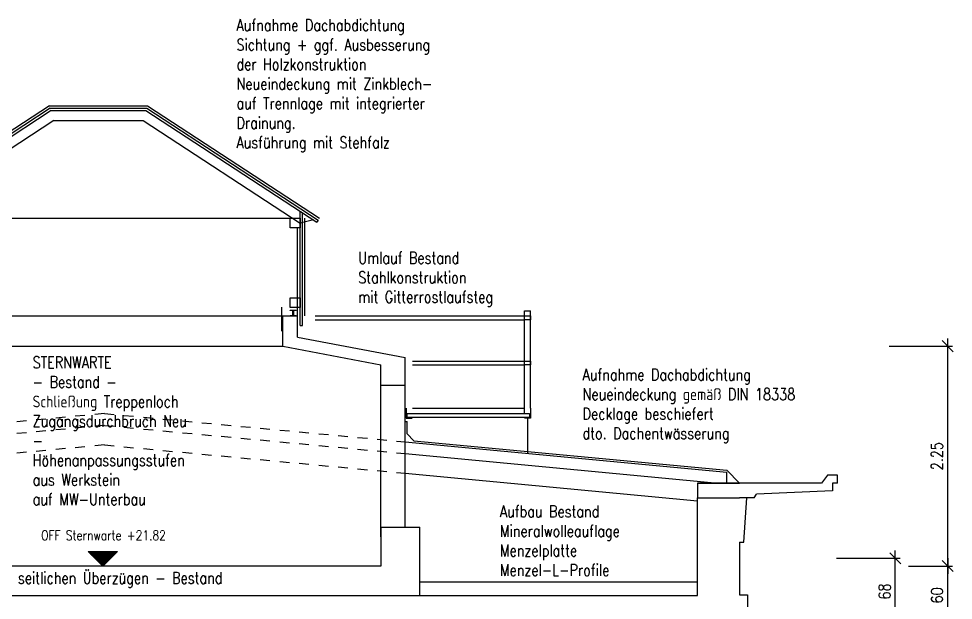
# Model space of a CAD drawing. Header units: metres. Extents: x -3551 to -3365, y -115 to 134.
# Drawn here: x -3506.52 to -3496.96, y 125.75 to 131.7 of the extents above; entities that cross this region are included whole.
import ezdxf
from ezdxf.enums import TextEntityAlignment as Align

# ---------------------------------------------------------------- set-up
doc = ezdxf.new("R2010")
doc.units = ezdxf.units.M
doc.header["$LTSCALE"] = 0.01
doc.linetypes.add('STRICHLINIE', pattern=[0.75, 0.5, -0.25])
doc.layers.get('0').update_dxf_attribs({"linetype": 'CONTINUOUS'})
for name, color, linetype in [('A_ansicht', 9, 'CONTINUOUS'), ('A_bemaßung', 7, 'CONTINUOUS'), ('A_text', 2, 'CONTINUOUS'), ('A_wände', 6, 'CONTINUOUS'), ('CKMA0002', 7, 'CONTINUOUS')]:
    doc.layers.add(name, color=color, linetype=linetype)
doc.styles.add('SIMPLEX', font='simplex.shx', dxfattribs={"width": 0.8, "height": 0.1})
doc.styles.add('SIMPLEXD', font='SIMPLEXD.shx', dxfattribs={"width": 0.8, "height": 0.12})
doc.dimstyles.new('DIN', dxfattribs={"dimtxt": 0.03, "dimasz": 0.08, "dimexe": 0.05, "dimexo": 0.244839, "dimgap": 0.05, "dimtad": 1, "dimdec": 4, "dimrnd": 0.0025, "dimzin": 0, "dimdsep": 46, "dimtxsty": 'SIMPLEXD', "dimblk": 'DIMCROSS', "dimblk1": 'DIMCROSS', "dimblk2": 'DIMCROSS', "dimsah": 1, "dimcen": 2.5, "dimdle": 0.04, "dimclrd": 252, "dimclre": 252, "dimclrt": 252, "dimadec": 0, "dimazin": 0, "dimtfac": 1, "dimtdec": 4, "dimtix": 1, "dimtmove": 2, "dimatfit": 3, "dimldrblk": 'DIMCROSS', "dimfxl": 1, "dimtvp": 1, "dimtolj": 1, "dimtzin": 0, "dimarcsym": 0})

# ---------------------------------------------------------------- blocks, each defined once
blk = doc.blocks.new('G2_1')
at = {"layer": 'A_bemaßung', "color": 7, "linetype": 'Continuous'}
for points in [[(0, 0), (-0.15, 0.15), (0.15, 0.15), (0, 0)], [(-0.14, 0.14), (-0.14, 0.15)], [(-0.13, 0.13), (-0.13, 0.15)], [(-0.12, 0.12), (-0.12, 0.15)], [(-0.11, 0.11), (-0.11, 0.15)], [(-0.1, 0.1), (-0.1, 0.15)], [(-0.09, 0.09), (-0.09, 0.15)], [(-0.08, 0.08), (-0.08, 0.15)], [(-0.07, 0.07), (-0.07, 0.15)], [(-0.06, 0.06), (-0.06, 0.15)], [(-0.05, 0.05), (-0.05, 0.15)], [(-0.04, 0.04), (-0.04, 0.15)], [(-0.03, 0.03), (-0.03, 0.15)], [(-0.02, 0.02), (-0.02, 0.15)], [(-0.01, 0.01), (-0.01, 0.15)], [(0, 0), (0, 0.15)], [(0.01, 0.01), (0.01, 0.15)], [(0.02, 0.02), (0.02, 0.15)], [(0.03, 0.03), (0.03, 0.15)], [(0.04, 0.04), (0.04, 0.15)], [(0.05, 0.05), (0.05, 0.15)], [(0.06, 0.06), (0.06, 0.15)], [(0.07, 0.07), (0.07, 0.15)], [(0.08, 0.08), (0.08, 0.15)], [(0.09, 0.09), (0.09, 0.15)], [(0.1, 0.1), (0.1, 0.15)], [(0.11, 0.11), (0.11, 0.15)], [(0.12, 0.12), (0.12, 0.15)], [(0.13, 0.13), (0.13, 0.15)], [(0.14, 0.14), (0.14, 0.15)]]:
    blk.add_lwpolyline(points, dxfattribs=at)
blk = doc.blocks.new('DIMCROSS')
at = {"color": 0, "linetype": 'ByBlock'}
blk.add_line((-1, 0), (1, 0), dxfattribs=at)
at = {"linetype": 'ByBlock'}
blk.add_line((-0.707107, -0.707107), (0.707107, 0.707107), dxfattribs=at)
blk = doc.blocks.new('*D13')
at = {"layer": 'CKMA0002', "color": 1, "lineweight": -2, "transparency": 16777216}
for p, q in [((-3515.8068, 126.1801), (-3516.4568, 126.1801)), ((-3516.4068, 122.4401), (-3516.4068, 126.1001))]:
    blk.add_line(p, q, dxfattribs=at)
at = {"layer": 'CKMA0002', "color": 1, "lineweight": -2, "transparency": 16777216, "xscale": 0.08, "yscale": 0.08, "zscale": 0.08}
for p, rotation in [((-3516.4068, 126.1801), 90), ((-3516.4068, 122.3601), 270)]:
    blk.add_blockref('DIMCROSS', p, dxfattribs=dict(at, rotation=rotation))
at = {"layer": 'CKMA0002', "color": 3, "transparency": 16777216, "insert": (-3516.5168, 124.2701), "char_height": 0.12, "attachment_point": 5, "rotation": 90, "style": 'SIMPLEXD'}
blk.add_mtext('\\A1;3.82{\\A1\\H0.7x\\S;}', dxfattribs=at)
blk = doc.blocks.new('*D78')
at = {"layer": 'CKMA0002', "color": 1, "lineweight": -2, "transparency": 16777216}
for p, q in [((-3497.4178, 126.1001), (-3496.9678, 126.1001)), ((-3497.0178, 125.5801), (-3497.0178, 126.0201))]:
    blk.add_line(p, q, dxfattribs=at)
at = {"layer": 'CKMA0002', "color": 1, "lineweight": -2, "transparency": 16777216, "xscale": 0.08, "yscale": 0.08, "zscale": 0.08}
for p, rotation in [((-3497.0178, 126.1001), 90), ((-3497.0178, 125.5001), 270)]:
    blk.add_blockref('DIMCROSS', p, dxfattribs=dict(at, rotation=rotation))
at = {"layer": 'CKMA0002', "color": 3, "transparency": 16777216, "insert": (-3497.1278, 125.8001), "char_height": 0.12, "attachment_point": 5, "rotation": 90, "style": 'SIMPLEXD'}
blk.add_mtext('\\A1;60{\\A1\\H0.7x\\S;}', dxfattribs=at)
blk = doc.blocks.new('*D79')
at = {"layer": 'CKMA0002', "color": 1, "lineweight": -2, "transparency": 16777216}
for p, q in [((-3497.6178, 128.3501), (-3496.9678, 128.3501)), ((-3497.0178, 126.1801), (-3497.0178, 128.2701))]:
    blk.add_line(p, q, dxfattribs=at)
at = {"layer": 'CKMA0002', "color": 1, "lineweight": -2, "transparency": 16777216, "xscale": 0.08, "yscale": 0.08, "zscale": 0.08}
for p, rotation in [((-3497.0178, 128.3501), 90), ((-3497.0178, 126.1001), 270)]:
    blk.add_blockref('DIMCROSS', p, dxfattribs=dict(at, rotation=rotation))
at = {"layer": 'CKMA0002', "color": 3, "transparency": 16777216, "insert": (-3497.1278, 127.2251), "char_height": 0.12, "attachment_point": 5, "rotation": 90, "style": 'SIMPLEXD'}
blk.add_mtext('\\A1;2.25{\\A1\\H0.7x\\S;}', dxfattribs=at)
blk = doc.blocks.new('*D111')
at = {"layer": 'CKMA0002', "color": 1, "lineweight": -2, "transparency": 16777216}
for p, q in [((-3498.1542, 126.18), (-3497.5042, 126.18)), ((-3497.5542, 125.5801), (-3497.5542, 126.1))]:
    blk.add_line(p, q, dxfattribs=at)
at = {"layer": 'CKMA0002', "color": 1, "lineweight": -2, "transparency": 16777216, "xscale": 0.08, "yscale": 0.08, "zscale": 0.08}
for p, rotation in [((-3497.5542, 126.18), 90), ((-3497.5542, 125.5001), 270)]:
    blk.add_blockref('DIMCROSS', p, dxfattribs=dict(at, rotation=rotation))
at = {"layer": 'CKMA0002', "color": 3, "transparency": 16777216, "insert": (-3497.6642, 125.8401), "char_height": 0.12, "attachment_point": 5, "rotation": 90, "style": 'SIMPLEXD'}
blk.add_mtext('\\A1;68{\\A1\\H0.7x\\S;}', dxfattribs=at)

msp = doc.modelspace()

# ---------------------------------------------------------------- linework, layer by layer
at = {"layer": 'A_ansicht', "linetype": 'Continuous'}
for p, q in [((-3506.19986, 130.81007), (-3507.95986, 129.66007)), ((-3506.19986, 130.81007), (-3505.19986, 130.81007)), ((-3505.19986, 130.81007), (-3503.43986, 129.66007)), ((-3506.15525, 130.66001), (-3507.75986, 129.61007)), ((-3506.15525, 130.66001), (-3505.24448, 130.66001)), ((-3505.24448, 130.66001), (-3503.63986, 129.61007)), ((-3507.65986, 129.66007), (-3503.73986, 129.66007)), ((-3503.58986, 128.66007), (-3503.58986, 129.66007)), ((-3503.50248, 129.64126), (-3503.63986, 129.61007)), ((-3503.66486, 128.66007), (-3503.66486, 129.56007)), ((-3507.58486, 128.66007), (-3503.81486, 128.66007)), ((-3507.58486, 128.35007), (-3503.81486, 128.35007)), ((-3502.56486, 127.58008), (-3502.54486, 127.58008)), ((-3502.54486, 127.45317), (-3502.54486, 127.58008)), ((-3502.47487, 127.38317), (-3502.54486, 127.45317)), ((-3502.47487, 127.38317), (-3499.27483, 127.08231)), ((-3499.27483, 127.08231), (-3499.1467, 126.95007)), ((-3499.5767, 126.95007), (-3499.1467, 126.95007))]:
    msp.add_line(p, q, dxfattribs=at)
at = {"layer": 'A_ansicht'}
for p, q in [((-3501.34486, 127.66007), (-3501.34486, 128.71007)), ((-3501.34486, 128.71007), (-3501.28486, 128.71007)), ((-3501.28486, 127.71507), (-3501.28486, 128.71007)), ((-3503.4863, 128.66007), (-3501.34486, 128.66007)), ((-3503.4863, 128.62007), (-3501.34486, 128.62007)), ((-3502.49067, 128.19757), (-3501.34486, 128.19757)), ((-3502.49067, 128.15757), (-3501.34486, 128.15757)), ((-3502.49067, 127.71507), (-3501.34486, 127.71507))]:
    msp.add_line(p, q, dxfattribs=at)
at = {"layer": 'A_wände'}
for p, q in [((-3506.19242, 130.78507), (-3507.94619, 129.63914)), ((-3506.18498, 130.76007), (-3507.93251, 129.61821)), ((-3506.19242, 130.78507), (-3505.20731, 130.78507)), ((-3506.18498, 130.76007), (-3505.21475, 130.76007)), ((-3505.21475, 130.76007), (-3503.46721, 129.61821)), ((-3505.20731, 130.78507), (-3503.45354, 129.63914)), ((-3503.63986, 128.56007), (-3503.63986, 129.73102)), ((-3503.61486, 128.56007), (-3503.61486, 129.71469)), ((-3503.45354, 129.63914), (-3503.46721, 129.61821)), ((-3503.82486, 128.50507), (-3503.82486, 128.74864)), ((-3503.63986, 128.56007), (-3503.61486, 128.56007)), ((-3501.31486, 127.61507), (-3501.31486, 127.25402)), ((-3502.56486, 127.37154), (-3499.2767, 127.06239)), ((-3502.56486, 127.25101), (-3499.36398, 126.95007))]:
    msp.add_line(p, q, dxfattribs=at)
at = {"layer": 'A_wände', "linetype": 'Continuous'}
for p, q in [((-3503.81486, 128.35007), (-3503.81486, 128.66007)), ((-3503.81486, 128.66007), (-3503.66486, 128.66007)), ((-3503.66486, 128.44372), (-3503.66486, 128.66007)), ((-3503.66486, 128.44372), (-3502.56486, 128.23472)), ((-3503.81486, 128.35007), (-3502.81486, 128.16007)), ((-3502.56486, 126.50007), (-3502.56486, 128.23472)), ((-3502.81486, 126.40007), (-3502.81486, 128.16007)), ((-3502.81486, 127.95007), (-3502.56486, 127.95007)), ((-3499.2767, 126.95007), (-3499.2767, 127.06239)), ((-3498.2467, 127.03007), (-3498.31034, 126.95007)), ((-3498.1467, 127.03007), (-3498.2467, 127.03007)), ((-3498.1467, 126.95007), (-3498.1467, 127.03007)), ((-3498.31034, 126.95007), (-3499.5767, 126.95007)), ((-3499.5767, 126.95007), (-3499.5767, 126.80007)), ((-3498.1467, 126.95007), (-3498.1967, 126.95007)), ((-3498.1967, 126.95007), (-3498.1967, 126.87007)), ((-3499.5767, 125.80007), (-3499.5767, 126.80007)), ((-3499.5767, 126.80007), (-3499.1467, 126.80007)), ((-3498.9967, 126.80007), (-3499.1467, 126.80007)), ((-3499.10173, 126.34607), (-3499.07173, 126.80007)), ((-3498.9967, 126.80007), (-3498.9717, 126.83507)), ((-3498.1967, 126.87007), (-3498.9717, 126.83507)), ((-3502.81486, 126.50007), (-3502.41486, 126.50007)), ((-3502.81486, 126.50007), (-3502.81486, 126.10007)), ((-3502.41486, 125.80007), (-3502.41486, 126.50007)), ((-3499.14673, 126.34607), (-3499.10173, 126.34607)), ((-3499.1467, 126.34607), (-3499.1467, 125.80507)), ((-3502.81486, 126.10007), (-3508.58486, 126.10007)), ((-3508.98486, 125.80007), (-3502.41486, 125.80007)), ((-3502.41486, 125.80007), (-3499.5767, 125.80007)), ((-3499.14673, 125.80507), (-3499.06673, 125.80507)), ((-3499.06673, 125.80507), (-3499.06673, 125.67507))]:
    msp.add_line(p, q, dxfattribs=at)
at = {"layer": 'A_wände', "color": 1, "linetype": 'STRICHLINIE'}
for p, q in [((-3505.63932, 127.6606), (-3508.82063, 127.3615)), ((-3505.63932, 127.6606), (-3502.56486, 127.37154)), ((-3505.63932, 127.54007), (-3508.83486, 127.23963)), ((-3505.63932, 127.54007), (-3502.56486, 127.25101)), ((-3505.63932, 127.33919), (-3508.83486, 127.03875)), ((-3505.63932, 127.33919), (-3502.56486, 127.05013))]:
    msp.add_line(p, q, dxfattribs=at)
at = {"layer": 'A_wände', "color": 1}
for p, q in [((-3502.56486, 127.05013), (-3499.5767, 126.76919)), ((-3502.41486, 125.94007), (-3499.5767, 125.94007)), ((-3508.95169, 125.80007), (-3502.41486, 125.80007))]:
    msp.add_line(p, q, dxfattribs=at)
at = {"layer": 'A_wände'}
for points in [[(-3503.63986, 129.56007), (-3503.73986, 129.56007), (-3503.73986, 129.66007), (-3503.63986, 129.66007)], [(-3503.63986, 128.74507), (-3503.73986, 128.74507), (-3503.73986, 128.84507), (-3503.63986, 128.84507)], [(-3501.34486, 128.66007), (-3501.28486, 128.66007), (-3501.28486, 128.62007), (-3501.34486, 128.62007)], [(-3501.34486, 128.19757), (-3501.28486, 128.19757), (-3501.28486, 128.15757), (-3501.34486, 128.15757)]]:
    msp.add_lwpolyline(points, close=True, dxfattribs=at)
for points in [[(-3503.73986, 128.66007), (-3503.73986, 128.66507), (-3503.71236, 128.66507), (-3503.71236, 128.71507), (-3503.73986, 128.71507), (-3503.73986, 128.72007), (-3503.67986, 128.72007), (-3503.67986, 128.71507), (-3503.70736, 128.71507), (-3503.70736, 128.66507), (-3503.67986, 128.66507), (-3503.67986, 128.66007), (-3503.73986, 128.66007)], [(-3502.55486, 127.71507), (-3502.55486, 127.61507), (-3502.49486, 127.61507)], [(-3501.28486, 127.71507), (-3501.28486, 127.61507), (-3501.34486, 127.61507)]]:
    msp.add_lwpolyline(points, dxfattribs=at)
at = {"layer": 'A_wände', "color": 3}
msp.add_lwpolyline([(-3502.54486, 127.66007), (-3501.29486, 127.66007), (-3501.29486, 127.62007), (-3502.54486, 127.62007)], close=True, dxfattribs=at)

# ---------------------------------------------------------------- block references
at = {"layer": 'A_bemaßung', "color": 7, "rotation": 1.015187933717243e-11}
msp.add_blockref('G2_1', (-3505.65669, 126.10007), dxfattribs=at)

# ---------------------------------------------------------------- texts
at = {"layer": 'A_bemaßung', "color": 7, "linetype": 'Continuous', "style": 'SIMPLEX', "width": 0.8}
msp.add_text('OFF Sternwarte +21.82', height=0.1, dxfattribs=at).set_placement((-3505.64931, 126.33522), align=Align.BOTTOM_CENTER)
at = {"layer": 'A_text', "linetype": 'Continuous', "char_height": 0.12, "attachment_point": 1, "style": 'SIMPLEX'}
for s, insert, width in [('Aufnahme Dachabdichtung\\PSichtung + ggf. Ausbesserung\\Pder Holzkonstruktion\\PNeueindeckung mit Zinkblech-\\Pauf Trennlage mit integrierter\\PDrainung.\\PAusführung mit Stehfalz', (-3504.28952, 131.69465), 4.3471), ('Umlauf Bestand \\PStahlkonstruktion\\Pmit Gitterrostlaufsteg', (-3503.04473, 129.31364), 4.3471), ('STERNWARTE\\P- Bestand -\\PSchließung Treppenloch\\PZugangsdurchbruch Neu - Höhenanpassungsstufen aus Werkstein\\Pauf MW-Unterbau', (-3506.37294, 128.24413), 1.8233), ('Aufnahme Dachabdichtung\\PNeueindeckung gemäß DIN 18338\\PDecklage beschiefert\\Pdto. Dachentwässerung', (-3500.75142, 128.11886), 4.3471), ('Aufbau Bestand \\PMineralwolleauflage\\PMenzelplatte\\PMenzel-L-Profile', (-3501.59632, 126.71966), 4.3471), ('Betonplatte mit seitlichen Überzügen - Bestand', (-3507.58915, 126.03905), 5.9515799)]:
    msp.add_mtext(s, dxfattribs=dict(at, insert=insert, width=width))

# ---------------------------------------------------------------- dimensions: what is measured, and where the dimension line sits
at = {"layer": 'CKMA0002'}
for base, p1, p2, text, override, picture, middle in [((-3497.01775, 128.35007), (-3503.28039, 126.10007), (-3504.5786, 128.35007), '2.25{\\A1\\H0.7x\\S;}', {"dimexo": 6.960846, "dimse1": 1, "dimclrd": 1, "dimclre": 1, "dimclrt": 3}, '*D79', (-3497.12775, 127.22507)), ((-3516.40679, 126.18006), (-3503.11386, 122.36007), (-3510.92485, 126.18006), '3.82{\\A1\\H0.7x\\S;}', {"dimexo": 4.881938, "dimse1": 1, "dimclrd": 1, "dimclre": 1, "dimclrt": 3}, '*D13', (-3516.51679, 124.27007)), ((-3497.55425, 126.18004), (-3508.02609, 125.50007), (-3508.98486, 126.18004), '68{\\A1\\H0.7x\\S;}', {"dimexo": 10.830614, "dimse1": 1, "dimclrd": 1, "dimclre": 1, "dimclrt": 3}, '*D111', (-3497.66425, 125.84006)), ((-3497.01775, 126.10007), (-3501.64454, 125.50007), (-3503.28039, 126.10007), '60{\\A1\\H0.7x\\S;}', {"dimexo": 5.862636, "dimse1": 1, "dimclrd": 1, "dimclre": 1, "dimclrt": 3}, '*D78', (-3497.12775, 125.80007))]:
    dim = msp.add_linear_dim(base=base, p1=p1, p2=p2, angle=90, text=text, dimstyle='DIN', override=override, dxfattribs=at)
    dim.commit()
    dim.dimension.update_dxf_attribs({"geometry": picture, "text_midpoint": middle})

doc.saveas('drawing.dxf')
